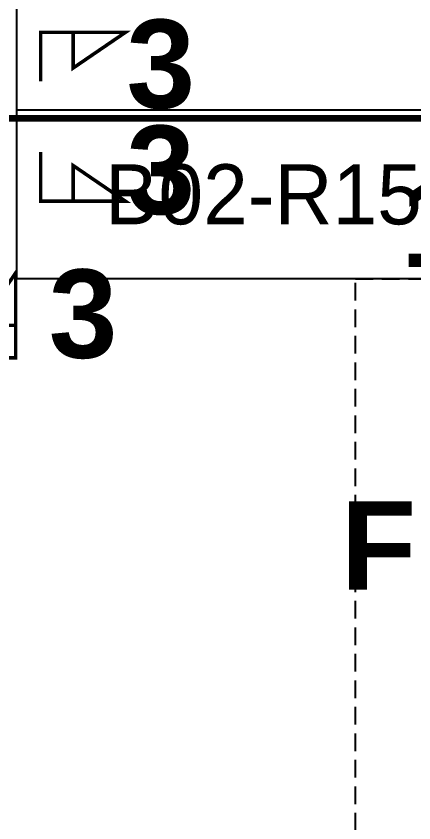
# Model space of a CAD drawing. Header units: metres. Extents: x 532643 to 533032, y 2674174 to 2674494.
# Drawn here: x 532805.42 to 532816.68, y 2674368.89 to 2674391.73 of the extents above; entities that cross this region are included whole.
import ezdxf
from ezdxf.enums import TextEntityAlignment as Align

# ---------------------------------------------------------------- set-up
doc = ezdxf.new("R2010")
doc.units = ezdxf.units.M
doc.header["$MEASUREMENT"] = 0
doc.linetypes.add('DASHED', pattern=[0.75, 0.5, -0.25])
for name, color, linetype in [('E-Inverter Grouping', 2, 'Continuous'), ('IDT', 7, 'Continuous'), ('LT Cable(AG) INV to LT Panel BL-02', 2, 'Continuous'), ('Messenger Wire Block-02 (Master Path)', 30, 'Continuous'), ('Messenger Wire Block-02 (MW Path)', 191, 'Continuous'), ('MMS Table Block-02', 8, 'Continuous'), ('Section Marking BL-02', 2, 'Continuous')]:
    doc.layers.add(name, color=color, linetype=linetype)
doc.styles.add('BoldTextStyle', font='arialbd.ttf')
doc.styles.get("Standard").update_dxf_attribs({"font": 'Adani Regular.ttf'})

# ---------------------------------------------------------------- blocks, each defined once
blk = doc.blocks.new('MMS Table (32.292 x 4.788)')
at = {"color": 0}
blk.add_lwpolyline([(0, -0.002), (0, 4.786), (32.292, 4.786), (32.292, -0.002)], close=True, dxfattribs=at)
at = {"color": 7}
blk.add_attdef('ID1', text='', height=1.7, dxfattribs=at).set_placement((16.146, 2.392), align=Align.MIDDLE_CENTER)
blk = doc.blocks.new('IDT')
at = {"layer": 'IDT', "color": 243, "linetype": 'DASHED'}
blk.add_lwpolyline([(45.49999999962691, 32.58580025943296), (45.4999999996269, -4.032314963696315), (-1.30442248516332e-09, -4.032314963696308), (-1.304414354308392e-09, 32.58580025943297)], close=True, dxfattribs=at)

msp = doc.modelspace()

# ---------------------------------------------------------------- linework, layer by layer
at = {"layer": 'E-Inverter Grouping', "color": 3}
msp.add_lwpolyline([(532870.1232843682, 2674384.291169281), (532805.4392843682, 2674384.291169281), (532805.4392843682, 2674419.075169281), (532870.1232843682, 2674419.075169281)], close=True, dxfattribs=at)
at = {"layer": 'LT Cable(AG) INV to LT Panel BL-02', "color": 2}
for points in [[(532832.6362512615, 2674369.103238401), (532827.3298224856, 2674369.103238401, -0.2182712683262629), (532826.6479972679, 2674369.415774043), (532825.7694369396, 2674370.435452221, 0.1032748659335312), (532825.4093352526, 2674370.510632983), (532819.5227843687, 2674370.510632983, -0.414213562393192), (532818.6227843686, 2674371.410632983), (532818.6227843686, 2674382.878353759, -0.02139299535886178), (532818.6260765083, 2674382.955262883), (532818.6694922285, 2674383.461460529, 0.02139299535864674), (532818.6727843683, 2674383.538369653), (532818.6727843683, 2674387.915487811, 0.414213562373095), (532817.7727843683, 2674388.815487811), (532804.5807843683, 2674388.815487811, 0.414213562373095), (532803.6807843683, 2674387.915487811), (532803.6807843683, 2674382.215487811, -0.414213562373095), (532802.7807843683, 2674381.315487811), (532710.8015845179, 2674381.315487811, -0.414213562373095), (532709.9015845179, 2674382.215487811), (532709.9015845179, 2674382.725769276)], [(532832.6362512615, 2674369.053238402), (532827.313182445, 2674369.053238402, -0.2191894490344296), (532826.6293023387, 2674369.368167466), (532825.7589981157, 2674370.385452222, 0.1032748659503297), (532825.3988964286, 2674370.460632984), (532819.4727843687, 2674370.460632983, -0.4142135623930754), (532818.5727843685, 2674371.360632983), (532818.5727843685, 2674382.880494037, -0.02139299540844348), (532818.5760765083, 2674382.957403162), (532818.6194922286, 2674383.463600808, 0.02139299541725513), (532818.6227843683, 2674383.540509932), (532818.6227843682, 2674387.865487811, 0.4142135623665691), (532817.7227843682, 2674388.765487811), (532804.6307843684, 2674388.765487811, 0.414213562373095), (532803.7307843684, 2674387.865487811), (532803.7307843684, 2674359.665487811, -0.414213562373095), (532802.8307843683, 2674358.765487811), (532710.8015845179, 2674358.765487811, -0.414213562373095), (532709.9015845179, 2674359.665487811), (532709.9015845179, 2674360.225769276)], [(532832.6362512615, 2674369.078238402), (532827.3215072356, 2674369.078238402, -0.218728647877491), (532826.6386572553, 2674369.391965509), (532825.7642175276, 2674370.410452222, 0.1032748659419083), (532825.4041158406, 2674370.485632984), (532819.4977843687, 2674370.485632983, -0.4142135623931337), (532818.5977843686, 2674371.385632983), (532818.5977843686, 2674382.879423898, -0.02139299535886178), (532818.6010765083, 2674382.956333022), (532818.6444922285, 2674383.462530668, 0.02139299535864674), (532818.6477843683, 2674383.539439792), (532818.6477843683, 2674387.890487811, 0.414213562373095), (532817.7477843682, 2674388.790487811), (532804.6057843684, 2674388.790487811, 0.414213562373095), (532803.7057843683, 2674387.890487811), (532803.7057843683, 2674359.690487811, -0.414213562373095), (532802.8057843683, 2674358.790487811), (532775.5855845179, 2674358.790487811, -0.414213562373095), (532774.6855845179, 2674359.690487811), (532774.6855845179, 2674360.225769276)]]:
    msp.add_lwpolyline(points, format="xyb", dxfattribs=at)
at = {"layer": 'Messenger Wire Block-02 (Master Path)'}
msp.add_lwpolyline([(532803.6182843683, 2674388.879987811), (532818.7352843683, 2674388.879987811)], dxfattribs=at)
at = {"layer": 'Messenger Wire Block-02 (MW Path)', "const_width": 0.1}
msp.add_lwpolyline([(532803.6182843683, 2674388.879987811), (532818.7352843683, 2674388.879987811)], dxfattribs=at)
at = {"layer": 'Section Marking BL-02', "color": 94, "lineweight": 35, "true_color": 0x00a500, "const_width": 0.1}
for points in [[(532806.1182843683, 2674389.877987811), (532806.1182843683, 2674391.267987811), (532808.5182843683, 2674391.267987811), (532807.0382843683, 2674390.257987811), (532807.0382843683, 2674391.267987811)], [(532806.1182843683, 2674387.877987811), (532806.1182843683, 2674386.487987811), (532808.5182843683, 2674386.487987811), (532807.0382843683, 2674387.497987811), (532807.0382843683, 2674386.487987811)], [(532804.0191870796, 2674382.056231749), (532805.4091870796, 2674382.056231749), (532805.4091870796, 2674384.456231749), (532804.3991870796, 2674382.976231749), (532805.4091870796, 2674382.976231749)]]:
    msp.add_lwpolyline(points, dxfattribs=at)

# ---------------------------------------------------------------- block references
at = {"layer": 'IDT', "color": 8, "rotation": 180}
msp.add_blockref('IDT', (532860.5312843673, 2674380.258854317), dxfattribs=at)
at = {"layer": 'MMS Table Block-02'}
msp.add_blockref('MMS Table (32.292 x 4.788)', (532805.4392843682, 2674384.291169281), dxfattribs=at).add_auto_attribs({'ID1': 'B02-R15-S06-I24-Sr17&18'})

# ---------------------------------------------------------------- texts
at = {"layer": 'Section Marking BL-02', "color": 94, "true_color": 0x00a500, "style": 'BoldTextStyle'}
for s, p in [('3', (532809.5182843683, 2674390.377987811)), ('3', (532809.5182843683, 2674387.377987811)), ('12', (532818.2602843684, 2674385.877987811)), ('3', (532807.3191870797, 2674383.306231749)), ('F', (532815.6852843686, 2674376.743668208))]:
    msp.add_text(s, height=2.5, dxfattribs=at).set_placement(p, align=Align.MIDDLE_CENTER)

doc.saveas('drawing.dxf')
